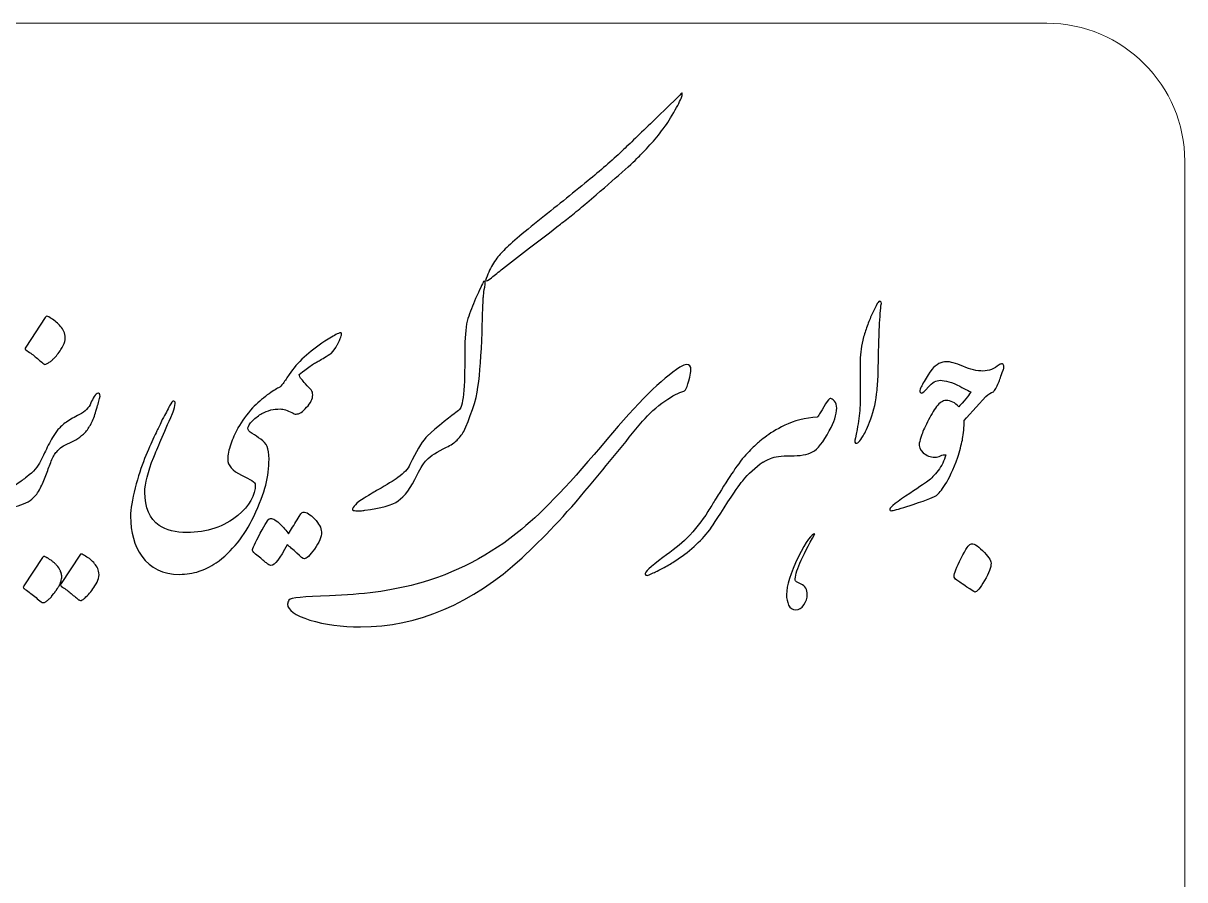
# Model space of a CAD drawing. Header units: millimetres. Extents: x -138.6 to -38.8, y 60 to 134.7.
# Drawn here: x -64.1 to -38.85, y 116.08 to 134.71 of the extents above; entities that cross this region are included whole.
import ezdxf

# ---------------------------------------------------------------- set-up
doc = ezdxf.new("R2010")
doc.units = ezdxf.units.MM
doc.header["$MEASUREMENT"] = 0
doc.layers.add('Layer 1', color=7, linetype='Continuous')

msp = doc.modelspace()

# ---------------------------------------------------------------- linework, layer by layer
at = {"layer": 'Layer 1', "color": 250, "lineweight": 18}
msp.add_open_spline([(-75.8499, 134.7069), (-75.8499, 134.7069), (-41.8499, 134.7069), (-41.8499, 134.7069), (-40.1976, 134.7069), (-38.8499, 133.3592), (-38.8499, 131.7069), (-38.8499, 131.7069), (-38.8499, 97.7069), (-38.8499, 97.7069), (-38.8499, 96.0546), (-40.1976, 94.7069), (-41.8499, 94.7069), (-41.8499, 94.7069), (-75.8499, 94.7069), (-75.8499, 94.7069), (-77.5022, 94.7069), (-78.8499, 96.0546), (-78.8499, 97.7069), (-78.8499, 97.7069), (-78.8499, 131.7069), (-78.8499, 131.7069), (-78.8499, 133.3592), (-77.5022, 134.7069), (-75.8499, 134.7069)], degree=3, knots=[0, 0, 0, 0, 0.125, 0.125, 0.125, 0.25, 0.25, 0.25, 0.375, 0.375, 0.375, 0.5, 0.5, 0.5, 0.625, 0.625, 0.625, 0.75, 0.75, 0.75, 0.875, 0.875, 0.875, 1, 1, 1, 1], dxfattribs=at)
at = {"layer": 'Layer 1', "color": 250}
for points, knots in [([(-53.7085, 129.7101), (-53.5843, 129.8456), (-53.319, 130.077), (-52.914, 130.4044), (-52.5372, 130.7021), (-52.176, 130.9928), (-51.8317, 131.2779), (-51.5551, 131.5008), (-51.3082, 131.7167), (-51.0866, 131.927), (-50.9159, 132.0864), (-50.6929, 132.3009), (-50.4177, 132.5718), (-50.0071, 132.9656), (-49.7954, 133.1716), (-49.7856, 133.1913), (-49.7686, 133.1913), (-49.7714, 133.1589), (-49.7926, 133.094), (-49.8152, 133.0291), (-49.8716, 132.9204), (-49.9619, 132.7652), (-50.0593, 132.5944), (-50.1355, 132.4759), (-50.1905, 132.4096), (-50.2809, 132.2882), (-50.3768, 132.1711), (-50.4798, 132.0582), (-50.5871, 131.9425), (-50.6703, 131.855), (-50.731, 131.7943), (-50.8058, 131.7139), (-50.9497, 131.5812), (-51.1614, 131.3978), (-51.3434, 131.2341), (-51.572, 131.0366), (-51.8472, 130.8023), (-51.9559, 130.7106), (-52.056, 130.6273), (-52.152, 130.5497), (-52.2465, 130.4721), (-52.3369, 130.403), (-52.4229, 130.3395), (-52.629, 130.173), (-52.8547, 130.0008), (-53.1003, 129.8216), (-53.1003, 129.8216), (-53.6831, 129.3672), (-53.6831, 129.3672), (-53.724, 129.3319), (-53.7649, 129.2981), (-53.8058, 129.2656), (-53.8453, 129.2346), (-53.8849, 129.2035), (-53.923, 129.1725), (-53.9977, 129.1118), (-54.0415, 129.092), (-54.0556, 129.1104), (-54.009, 129.2374), (-53.9582, 129.3503), (-53.9032, 129.4505), (-53.8397, 129.5577), (-53.7748, 129.6438), (-53.7085, 129.7101)], [0, 0, 0, 0, 0.047619, 0.047619, 0.047619, 0.0952381, 0.0952381, 0.0952381, 0.1428571, 0.1428571, 0.1428571, 0.1904762, 0.1904762, 0.1904762, 0.2380952, 0.2380952, 0.2380952, 0.2857143, 0.2857143, 0.2857143, 0.3333333, 0.3333333, 0.3333333, 0.3809524, 0.3809524, 0.3809524, 0.4285714, 0.4285714, 0.4285714, 0.4761905, 0.4761905, 0.4761905, 0.5238095, 0.5238095, 0.5238095, 0.5714286, 0.5714286, 0.5714286, 0.6190476, 0.6190476, 0.6190476, 0.6666667, 0.6666667, 0.6666667, 0.7142857, 0.7142857, 0.7142857, 0.7619048, 0.7619048, 0.7619048, 0.8095238, 0.8095238, 0.8095238, 0.8571429, 0.8571429, 0.8571429, 0.9047619, 0.9047619, 0.9047619, 0.952381, 0.952381, 0.952381, 1, 1, 1, 1]), ([(-54.1022, 128.7167), (-54.1064, 128.6532), (-54.1149, 128.4062), (-54.1276, 127.9773), (-54.1431, 127.5003), (-54.1741, 127.1052), (-54.2165, 126.7905), (-54.2434, 126.5264), (-54.408, 126.0752), (-54.5269, 125.8267), (-54.5749, 125.7491), (-54.6228, 125.687), (-54.6722, 125.6404), (-54.7301, 125.5826), (-54.8063, 125.5303), (-54.8994, 125.4866), (-55.1012, 125.3906), (-55.2451, 125.2961), (-55.334, 125.2058), (-55.3919, 125.1479), (-55.4582, 125.0407), (-55.5358, 124.8869), (-55.677, 124.6018), (-55.8138, 124.4127), (-55.9493, 124.3196), (-56.0848, 124.2222), (-56.3275, 124.1531), (-56.6774, 124.1122), (-56.7042, 124.1065), (-56.7381, 124.1037), (-56.7762, 124.1037), (-56.7762, 124.1037), (-56.8708, 124.1037), (-56.8708, 124.1037), (-56.9216, 124.1037), (-56.9455, 124.1093), (-56.9455, 124.1206), (-56.9455, 124.1841), (-56.8623, 124.2702), (-56.693, 124.3775), (-56.5617, 124.4579), (-56.4615, 124.5172), (-56.3952, 124.5553), (-56.1977, 124.6681), (-56.0509, 124.7585), (-55.9578, 124.8248), (-55.8251, 124.9207), (-55.739, 125.0153), (-55.6967, 125.1056), (-55.5598, 125.3878), (-55.4455, 125.584), (-55.3538, 125.694), (-55.2931, 125.7666), (-54.8245, 126.1522), (-54.7315, 126.2134), (-54.6327, 126.2783), (-54.5805, 126.3375), (-54.5749, 126.3897), (-54.5382, 126.5111), (-54.517, 126.7242), (-54.5086, 127.0304), (-54.5029, 127.331), (-54.5001, 127.5455), (-54.5001, 127.6753), (-54.5001, 127.9392), (-54.4789, 128.1424), (-54.4352, 128.2835), (-54.3886, 128.4203), (-54.3336, 128.5671), (-54.2687, 128.7209), (-54.1798, 128.9114), (-54.1205, 129.0342), (-54.0937, 129.0892), (-54.0641, 129.1076), (-54.0528, 129.0864), (-54.0612, 129.0229), (-54.0881, 128.8606), (-54.1022, 128.7576), (-54.1022, 128.7167)], [0, 0, 0, 0, 0.0384615, 0.0384615, 0.0384615, 0.0769231, 0.0769231, 0.0769231, 0.1153846, 0.1153846, 0.1153846, 0.1538462, 0.1538462, 0.1538462, 0.1923077, 0.1923077, 0.1923077, 0.2307692, 0.2307692, 0.2307692, 0.2692308, 0.2692308, 0.2692308, 0.3076923, 0.3076923, 0.3076923, 0.3461538, 0.3461538, 0.3461538, 0.3846154, 0.3846154, 0.3846154, 0.4230769, 0.4230769, 0.4230769, 0.4615385, 0.4615385, 0.4615385, 0.5, 0.5, 0.5, 0.5384615, 0.5384615, 0.5384615, 0.5769231, 0.5769231, 0.5769231, 0.6153846, 0.6153846, 0.6153846, 0.6538462, 0.6538462, 0.6538462, 0.6923077, 0.6923077, 0.6923077, 0.7307692, 0.7307692, 0.7307692, 0.7692308, 0.7692308, 0.7692308, 0.8076923, 0.8076923, 0.8076923, 0.8461538, 0.8461538, 0.8461538, 0.8846154, 0.8846154, 0.8846154, 0.9230769, 0.9230769, 0.9230769, 0.9615385, 0.9615385, 0.9615385, 1, 1, 1, 1]), ([(-45.5033, 127.671), (-45.5089, 127.4735), (-45.5132, 127.2943), (-45.516, 127.1348), (-45.5188, 126.9739), (-45.5273, 126.8399), (-45.5414, 126.7284), (-45.5626, 126.4913), (-45.6091, 126.2825), (-45.6769, 126.099), (-45.746, 125.9156), (-45.801, 125.7928), (-45.8406, 125.7322), (-45.8801, 125.6715), (-45.9125, 125.6277), (-45.9379, 125.6009), (-45.9676, 125.5727), (-45.9915, 125.5642), (-46.0085, 125.5741), (-46.024, 125.5826), (-46.0296, 125.5995), (-46.024, 125.6207), (-46.024, 125.6263), (-46.0085, 125.7096), (-45.9746, 125.8719), (-45.9422, 126.0327), (-45.921, 126.1894), (-45.9125, 126.3403), (-45.9041, 126.4913), (-45.9026, 126.7058), (-45.9083, 126.9838), (-45.9139, 127.2604), (-45.9069, 127.4721), (-45.8885, 127.6174), (-45.8772, 127.7035), (-45.8589, 127.791), (-45.8321, 127.8827), (-45.8067, 127.973), (-45.7771, 128.0633), (-45.7432, 128.1508), (-45.7107, 128.2397), (-45.6755, 128.323), (-45.6388, 128.402), (-45.6007, 128.4796), (-45.5668, 128.5502), (-45.5372, 128.6108), (-45.5118, 128.6489), (-45.4906, 128.6645), (-45.4708, 128.656), (-45.4511, 128.6475), (-45.4426, 128.632), (-45.4454, 128.6108), (-45.4511, 128.5883), (-45.4581, 128.536), (-45.4638, 128.4556), (-45.4708, 128.3738), (-45.4779, 128.2835), (-45.4835, 128.1819), (-45.4892, 128.0817), (-45.4934, 127.9829), (-45.4977, 127.8869), (-45.5019, 127.7896), (-45.5033, 127.719), (-45.5033, 127.671)], [0, 0, 0, 0, 0.047619, 0.047619, 0.047619, 0.0952381, 0.0952381, 0.0952381, 0.1428571, 0.1428571, 0.1428571, 0.1904762, 0.1904762, 0.1904762, 0.2380952, 0.2380952, 0.2380952, 0.2857143, 0.2857143, 0.2857143, 0.3333333, 0.3333333, 0.3333333, 0.3809524, 0.3809524, 0.3809524, 0.4285714, 0.4285714, 0.4285714, 0.4761905, 0.4761905, 0.4761905, 0.5238095, 0.5238095, 0.5238095, 0.5714286, 0.5714286, 0.5714286, 0.6190476, 0.6190476, 0.6190476, 0.6666667, 0.6666667, 0.6666667, 0.7142857, 0.7142857, 0.7142857, 0.7619048, 0.7619048, 0.7619048, 0.8095238, 0.8095238, 0.8095238, 0.8571429, 0.8571429, 0.8571429, 0.9047619, 0.9047619, 0.9047619, 0.952381, 0.952381, 0.952381, 1, 1, 1, 1]), ([(-63.1999, 127.94), (-63.1863, 127.8885), (-63.1863, 127.8361), (-63.2017, 127.781), (-63.2161, 127.7268), (-63.2441, 127.6689), (-63.2848, 127.6093), (-63.3092, 127.5686), (-63.3354, 127.5316), (-63.3634, 127.499), (-63.3905, 127.4665), (-63.4195, 127.4358), (-63.4493, 127.405), (-63.4583, 127.3951), (-63.4719, 127.3815), (-63.4918, 127.3653), (-63.5107, 127.3499), (-63.5315, 127.3345), (-63.5523, 127.321), (-63.5731, 127.3065), (-63.5939, 127.2966), (-63.6129, 127.2903), (-63.6327, 127.2839), (-63.6472, 127.2866), (-63.6553, 127.2966), (-63.7195, 127.3481), (-63.7819, 127.3996), (-63.8433, 127.4529), (-63.9057, 127.5063), (-63.9735, 127.5551), (-64.0476, 127.6011), (-64.0602, 127.6102), (-64.0656, 127.6183), (-64.0647, 127.6265), (-64.0638, 127.6346), (-64.0593, 127.6463), (-64.0503, 127.6626), (-64.0503, 127.6626), (-63.6264, 128.3079), (-63.6264, 128.3079), (-63.6138, 128.3259), (-63.602, 128.3341), (-63.5894, 128.3332), (-63.5767, 128.3323), (-63.5641, 128.3277), (-63.5496, 128.3187), (-63.5125, 128.2979), (-63.4755, 128.2735), (-63.4384, 128.2473), (-63.4014, 128.2211), (-63.367, 128.1922), (-63.3354, 128.1615), (-63.3038, 128.1307), (-63.2758, 128.0964), (-63.2523, 128.0602), (-63.2279, 128.0241), (-63.2107, 127.9843), (-63.1999, 127.94)], [0, 0, 0, 0, 0.0526316, 0.0526316, 0.0526316, 0.1052632, 0.1052632, 0.1052632, 0.1578947, 0.1578947, 0.1578947, 0.2105263, 0.2105263, 0.2105263, 0.2631579, 0.2631579, 0.2631579, 0.3157895, 0.3157895, 0.3157895, 0.3684211, 0.3684211, 0.3684211, 0.4210526, 0.4210526, 0.4210526, 0.4736842, 0.4736842, 0.4736842, 0.5263158, 0.5263158, 0.5263158, 0.5789474, 0.5789474, 0.5789474, 0.6315789, 0.6315789, 0.6315789, 0.6842105, 0.6842105, 0.6842105, 0.7368421, 0.7368421, 0.7368421, 0.7894737, 0.7894737, 0.7894737, 0.8421053, 0.8421053, 0.8421053, 0.8947368, 0.8947368, 0.8947368, 0.9473684, 0.9473684, 0.9473684, 1, 1, 1, 1]), ([(-58.3214, 127.0685), (-58.2339, 127.2011), (-58.1253, 127.3253), (-57.9969, 127.441), (-57.8685, 127.5567), (-57.7189, 127.6725), (-57.5481, 127.7882), (-57.4409, 127.8545), (-57.3506, 127.9081), (-57.2758, 127.949), (-57.232, 127.9688), (-57.2038, 127.9773), (-57.1925, 127.9744), (-57.1855, 127.966), (-57.1827, 127.949), (-57.1855, 127.9236), (-57.1897, 127.9053), (-57.2052, 127.8658), (-57.2306, 127.8079), (-57.2603, 127.743), (-57.2758, 127.7091), (-57.2758, 127.7091), (-57.3224, 127.6273), (-57.3661, 127.568), (-57.4042, 127.5313), (-57.4127, 127.5229), (-57.4494, 127.5003), (-57.5157, 127.4608), (-57.6173, 127.3973), (-57.6892, 127.355), (-57.7302, 127.3338), (-57.7796, 127.3056), (-57.8459, 127.2632), (-57.9263, 127.2054), (-58.0082, 127.1475), (-58.0674, 127.101), (-58.1027, 127.0685), (-58.1027, 127.0332), (-58.0844, 126.9951), (-58.0491, 126.957), (-58.0293, 126.9373), (-58.0039, 126.9076), (-57.9701, 126.8653), (-57.915, 126.8046), (-57.8727, 126.7595), (-57.8417, 126.7298), (-57.8205, 126.6988), (-57.8092, 126.6635), (-57.8092, 126.6226), (-57.8092, 126.5365), (-57.8529, 126.4476), (-57.9418, 126.3531), (-58.0265, 126.2543), (-58.1041, 126.2049), (-58.1733, 126.2049), (-58.1916, 126.2049), (-58.2227, 126.2162), (-58.2636, 126.2374), (-58.3609, 126.2896), (-58.4456, 126.3164), (-58.5204, 126.3164), (-58.5895, 126.3164), (-58.6573, 126.3093), (-58.7222, 126.2952), (-58.7885, 126.274), (-58.852, 126.2472), (-58.9127, 126.2176), (-58.9818, 126.1781), (-59.051, 126.1259), (-59.1201, 126.0596), (-59.1808, 125.9961), (-59.2133, 125.9438), (-59.2189, 125.9029), (-59.2189, 125.9029), (-59.2196, 125.9026), (-59.2196, 125.9026), (-59.2196, 125.9026), (-59.2189, 125.8986), (-59.2189, 125.8986), (-59.2189, 125.8605), (-59.1879, 125.821), (-59.1258, 125.7829), (-59.0637, 125.7448), (-59.0016, 125.7025), (-58.9381, 125.6573), (-58.8746, 125.6108), (-58.8294, 125.56), (-58.8012, 125.5021), (-58.7744, 125.4386), (-58.7603, 125.3455), (-58.7603, 125.2213), (-58.7603, 125.0393), (-58.7843, 124.853), (-58.8308, 124.6625), (-58.8774, 124.4776), (-58.9649, 124.249), (-59.0919, 123.9767), (-59.2923, 123.5548), (-59.5646, 123.2189), (-59.9103, 122.9678), (-60.0359, 122.8873), (-60.1601, 122.8266), (-60.2815, 122.7857), (-60.4141, 122.742), (-60.5566, 122.7194), (-60.7076, 122.7194), (-61.0632, 122.7194), (-61.3356, 122.852), (-61.5261, 123.1159), (-61.6884, 123.3417), (-61.7702, 123.6324), (-61.7702, 123.9852), (-61.7702, 124.1418), (-61.7377, 124.3464), (-61.6714, 124.6004), (-61.6051, 124.8459), (-61.536, 125.0576), (-61.464, 125.2368), (-61.3864, 125.4217), (-61.3215, 125.5783), (-61.2664, 125.7039), (-61.2495, 125.735), (-61.2255, 125.7815), (-61.1959, 125.8436), (-61.1648, 125.9043), (-61.1267, 125.9861), (-61.0802, 126.0849), (-61.0463, 126.1456), (-61.0167, 126.2006), (-60.9913, 126.25), (-60.9645, 126.2994), (-60.9433, 126.3446), (-60.9264, 126.3827), (-60.8854, 126.4574), (-60.8544, 126.4927), (-60.8318, 126.4899), (-60.8008, 126.4843), (-60.7937, 126.4532), (-60.8064, 126.3954), (-60.8205, 126.3262), (-60.8389, 126.2669), (-60.86, 126.2176), (-61.0562, 125.7646), (-61.1916, 125.4499), (-61.2664, 125.2707), (-61.3948, 124.9419), (-61.4598, 124.6893), (-61.4598, 124.5101), (-61.4598, 124.17), (-61.3553, 123.9287), (-61.1465, 123.782), (-60.9913, 123.6804), (-60.7923, 123.6296), (-60.5468, 123.6296), (-60.1051, 123.6296), (-59.7368, 123.7537), (-59.439, 124.0007), (-59.185, 124.2138), (-59.058, 124.4367), (-59.058, 124.671), (-59.058, 124.7175), (-59.1568, 124.7867), (-59.3558, 124.877), (-59.5576, 124.9715), (-59.6578, 125.0858), (-59.6578, 125.2213), (-59.6578, 125.3173), (-59.6366, 125.4273), (-59.5928, 125.5501), (-59.5505, 125.6715), (-59.4997, 125.7886), (-59.439, 125.8986), (-59.439, 125.8986), (-59.4367, 125.9024), (-59.4367, 125.9024), (-59.4367, 125.9024), (-59.4376, 125.9029), (-59.4376, 125.9029), (-59.3501, 126.0539), (-59.2443, 126.2007), (-59.1201, 126.3404), (-59.0171, 126.4406), (-58.9099, 126.5337), (-58.797, 126.6226), (-58.6926, 126.696), (-58.6107, 126.7482), (-58.5529, 126.7792), (-58.5204, 126.7905), (-58.4865, 126.8216), (-58.4541, 126.8738), (-58.4103, 126.9316), (-58.3666, 126.9965), (-58.3214, 127.0685)], [0, 0, 0, 0, 0.015625, 0.015625, 0.015625, 0.03125, 0.03125, 0.03125, 0.046875, 0.046875, 0.046875, 0.0625, 0.0625, 0.0625, 0.078125, 0.078125, 0.078125, 0.09375, 0.09375, 0.09375, 0.109375, 0.109375, 0.109375, 0.125, 0.125, 0.125, 0.140625, 0.140625, 0.140625, 0.15625, 0.15625, 0.15625, 0.171875, 0.171875, 0.171875, 0.1875, 0.1875, 0.1875, 0.203125, 0.203125, 0.203125, 0.21875, 0.21875, 0.21875, 0.234375, 0.234375, 0.234375, 0.25, 0.25, 0.25, 0.265625, 0.265625, 0.265625, 0.28125, 0.28125, 0.28125, 0.296875, 0.296875, 0.296875, 0.3125, 0.3125, 0.3125, 0.328125, 0.328125, 0.328125, 0.34375, 0.34375, 0.34375, 0.359375, 0.359375, 0.359375, 0.375, 0.375, 0.375, 0.390625, 0.390625, 0.390625, 0.40625, 0.40625, 0.40625, 0.421875, 0.421875, 0.421875, 0.4375, 0.4375, 0.4375, 0.453125, 0.453125, 0.453125, 0.46875, 0.46875, 0.46875, 0.484375, 0.484375, 0.484375, 0.5, 0.5, 0.5, 0.515625, 0.515625, 0.515625, 0.53125, 0.53125, 0.53125, 0.546875, 0.546875, 0.546875, 0.5625, 0.5625, 0.5625, 0.578125, 0.578125, 0.578125, 0.59375, 0.59375, 0.59375, 0.609375, 0.609375, 0.609375, 0.625, 0.625, 0.625, 0.640625, 0.640625, 0.640625, 0.65625, 0.65625, 0.65625, 0.671875, 0.671875, 0.671875, 0.6875, 0.6875, 0.6875, 0.703125, 0.703125, 0.703125, 0.71875, 0.71875, 0.71875, 0.734375, 0.734375, 0.734375, 0.75, 0.75, 0.75, 0.765625, 0.765625, 0.765625, 0.78125, 0.78125, 0.78125, 0.796875, 0.796875, 0.796875, 0.8125, 0.8125, 0.8125, 0.828125, 0.828125, 0.828125, 0.84375, 0.84375, 0.84375, 0.859375, 0.859375, 0.859375, 0.875, 0.875, 0.875, 0.890625, 0.890625, 0.890625, 0.90625, 0.90625, 0.90625, 0.921875, 0.921875, 0.921875, 0.9375, 0.9375, 0.9375, 0.953125, 0.953125, 0.953125, 0.96875, 0.96875, 0.96875, 0.984375, 0.984375, 0.984375, 1, 1, 1, 1]), ([(-49.595, 127.0932), (-49.6456, 126.8429), (-49.6953, 126.7119), (-49.7432, 126.701), (-49.8489, 126.6766), (-49.9854, 126.6061), (-50.1535, 126.4896), (-50.3369, 126.3603), (-50.4987, 126.2148), (-50.6379, 126.0521), (-51.0229, 125.5831), (-51.407, 125.1132), (-51.7919, 124.6432), (-52.3179, 124.0133), (-52.8068, 123.4919), (-53.2587, 123.0789), (-54.3531, 122.0775), (-55.5244, 121.5769), (-56.7724, 121.5769), (-57.1818, 121.5769), (-57.5478, 121.6266), (-57.8714, 121.726), (-58.194, 121.8254), (-58.3558, 121.9402), (-58.3558, 122.0703), (-58.3558, 122.1001), (-58.3458, 122.1299), (-58.3268, 122.1598), (-58.2952, 122.2068), (-58.0006, 122.2393), (-57.4448, 122.2547), (-56.7354, 122.2754), (-56.1091, 122.3595), (-55.565, 122.5068), (-54.711, 122.7382), (-53.9437, 123.1358), (-53.2641, 123.7015), (-52.7915, 124.0956), (-52.1742, 124.7463), (-51.4133, 125.6545), (-50.7481, 126.4507), (-50.2195, 126.974), (-49.8272, 127.2234), (-49.7676, 127.2622), (-49.717, 127.2812), (-49.6763, 127.2812), (-49.6167, 127.2812), (-49.5868, 127.2424), (-49.5868, 127.1646), (-49.5868, 127.1439), (-49.5896, 127.1195), (-49.595, 127.0932)], [0, 0, 0, 0, 0.0588235, 0.0588235, 0.0588235, 0.1176471, 0.1176471, 0.1176471, 0.1764706, 0.1764706, 0.1764706, 0.2352941, 0.2352941, 0.2352941, 0.2941176, 0.2941176, 0.2941176, 0.3529412, 0.3529412, 0.3529412, 0.4117647, 0.4117647, 0.4117647, 0.4705882, 0.4705882, 0.4705882, 0.5294118, 0.5294118, 0.5294118, 0.5882353, 0.5882353, 0.5882353, 0.6470588, 0.6470588, 0.6470588, 0.7058824, 0.7058824, 0.7058824, 0.7647059, 0.7647059, 0.7647059, 0.8235294, 0.8235294, 0.8235294, 0.8823529, 0.8823529, 0.8823529, 0.9411765, 0.9411765, 0.9411765, 1, 1, 1, 1]), ([(-43.7643, 126.362), (-43.7643, 126.362), (-43.7379, 126.3897), (-43.7379, 126.3897), (-43.5997, 126.5407), (-43.522, 126.6409), (-43.5023, 126.6875), (-43.6067, 126.7397), (-43.6857, 126.7806), (-43.7379, 126.8117), (-43.9172, 126.8963), (-44.0597, 126.9401), (-44.1641, 126.9401), (-44.2544, 126.9401), (-44.3419, 126.8921), (-44.4237, 126.7947), (-44.5098, 126.6959), (-44.5606, 126.6522), (-44.5776, 126.6621), (-44.61, 126.6705), (-44.6185, 126.7002), (-44.6015, 126.7496), (-44.5804, 126.8046), (-44.5352, 126.885), (-44.4703, 126.9895), (-44.404, 127.0939), (-44.3631, 127.156), (-44.3504, 127.1757), (-44.2502, 127.2886), (-44.1429, 127.3451), (-44.0272, 127.3451), (-43.9524, 127.3451), (-43.8339, 127.3112), (-43.6716, 127.2449), (-43.5122, 127.1771), (-43.3668, 127.1419), (-43.2384, 127.1419), (-43.1086, 127.1419), (-42.9915, 127.187), (-42.8856, 127.2787), (-42.8645, 127.2929), (-42.8405, 127.2985), (-42.8165, 127.2957), (-42.7939, 127.2844), (-42.7826, 127.2646), (-42.7826, 127.2378), (-42.7826, 127.2124), (-42.7883, 127.1856), (-42.7996, 127.1588), (-42.825, 127.0925), (-42.8447, 127.0389), (-42.8588, 126.9951), (-42.8743, 126.9528), (-42.8856, 126.9203), (-42.8941, 126.8977), (-42.9421, 126.7877), (-42.9802, 126.7171), (-43.0098, 126.6875), (-43.0606, 126.6762), (-43.1142, 126.6423), (-43.1721, 126.5845), (-43.1721, 126.5845), (-43.5968, 126.1216), (-43.5968, 126.1216), (-43.5968, 126.1216), (-43.6498, 126.0642), (-43.6498, 126.0642), (-43.6484, 126.0465), (-43.6477, 126.0285), (-43.6477, 126.0101), (-43.6477, 125.941), (-43.6519, 125.8718), (-43.6589, 125.8055), (-43.6674, 125.7378), (-43.6773, 125.6813), (-43.6858, 125.6348), (-43.6956, 125.5896), (-43.7097, 125.5318), (-43.7281, 125.4612), (-43.745, 125.392), (-43.7662, 125.3257), (-43.7874, 125.265), (-43.8847, 124.9983), (-43.9736, 124.8008), (-44.0569, 124.6738), (-44.1387, 124.5468), (-44.2036, 124.4692), (-44.2502, 124.4381), (-44.2982, 124.4085), (-44.3673, 124.376), (-44.4619, 124.3408), (-44.555, 124.3069), (-44.6975, 124.2589), (-44.8894, 124.1968), (-45.0814, 124.1347), (-45.1942, 124.1037), (-45.2309, 124.1037), (-45.2521, 124.1037), (-45.2634, 124.1093), (-45.2634, 124.1206), (-45.286, 124.1503), (-45.1717, 124.2505), (-44.9205, 124.4184), (-44.6693, 124.5863), (-44.507, 124.6964), (-44.4351, 124.7486), (-44.3617, 124.8008), (-44.2869, 124.877), (-44.2121, 124.9786), (-44.1359, 125.0788), (-44.0795, 125.1931), (-44.0442, 125.3187), (-44.0823, 125.3243), (-44.1218, 125.3173), (-44.1613, 125.2961), (-44.2022, 125.2763), (-44.2417, 125.265), (-44.2798, 125.265), (-44.3814, 125.2679), (-44.4675, 125.3017), (-44.5367, 125.3652), (-44.6044, 125.4273), (-44.634, 125.4979), (-44.6227, 125.5755), (-44.6115, 125.6221), (-44.5959, 125.6771), (-44.5748, 125.7392), (-44.555, 125.8013), (-44.5113, 125.9001), (-44.4449, 126.0341), (-44.3786, 126.1696), (-44.3123, 126.2811), (-44.2446, 126.3685), (-44.1768, 126.4574), (-44.1105, 126.5012), (-44.0442, 126.5012), (-43.9332, 126.5012), (-43.8399, 126.4548), (-43.7643, 126.362)], [0, 0, 0, 0, 0.0217391, 0.0217391, 0.0217391, 0.0434783, 0.0434783, 0.0434783, 0.0652174, 0.0652174, 0.0652174, 0.0869565, 0.0869565, 0.0869565, 0.1086957, 0.1086957, 0.1086957, 0.1304348, 0.1304348, 0.1304348, 0.1521739, 0.1521739, 0.1521739, 0.173913, 0.173913, 0.173913, 0.1956522, 0.1956522, 0.1956522, 0.2173913, 0.2173913, 0.2173913, 0.2391304, 0.2391304, 0.2391304, 0.2608696, 0.2608696, 0.2608696, 0.2826087, 0.2826087, 0.2826087, 0.3043478, 0.3043478, 0.3043478, 0.326087, 0.326087, 0.326087, 0.3478261, 0.3478261, 0.3478261, 0.3695652, 0.3695652, 0.3695652, 0.3913043, 0.3913043, 0.3913043, 0.4130435, 0.4130435, 0.4130435, 0.4347826, 0.4347826, 0.4347826, 0.4565217, 0.4565217, 0.4565217, 0.4782609, 0.4782609, 0.4782609, 0.5, 0.5, 0.5, 0.5217391, 0.5217391, 0.5217391, 0.5434783, 0.5434783, 0.5434783, 0.5652174, 0.5652174, 0.5652174, 0.5869565, 0.5869565, 0.5869565, 0.6086957, 0.6086957, 0.6086957, 0.6304348, 0.6304348, 0.6304348, 0.6521739, 0.6521739, 0.6521739, 0.673913, 0.673913, 0.673913, 0.6956522, 0.6956522, 0.6956522, 0.7173913, 0.7173913, 0.7173913, 0.7391304, 0.7391304, 0.7391304, 0.7608696, 0.7608696, 0.7608696, 0.7826087, 0.7826087, 0.7826087, 0.8043478, 0.8043478, 0.8043478, 0.826087, 0.826087, 0.826087, 0.8478261, 0.8478261, 0.8478261, 0.8695652, 0.8695652, 0.8695652, 0.8913043, 0.8913043, 0.8913043, 0.9130435, 0.9130435, 0.9130435, 0.9347826, 0.9347826, 0.9347826, 0.9565217, 0.9565217, 0.9565217, 0.9782609, 0.9782609, 0.9782609, 1, 1, 1, 1]), ([(-62.5221, 126.2718), (-62.551, 126.1678), (-62.5862, 126.0765), (-62.6287, 125.997), (-62.6703, 125.9175), (-62.7146, 125.8533), (-62.7606, 125.8036), (-62.8067, 125.7575), (-62.8582, 125.7151), (-62.9143, 125.6762), (-62.9712, 125.6373), (-63.0309, 125.6057), (-63.0941, 125.5813), (-63.1592, 125.5551), (-63.2152, 125.5253), (-63.2613, 125.4927), (-63.3074, 125.4602), (-63.3454, 125.425), (-63.3752, 125.3879), (-63.4213, 125.3382), (-63.461, 125.2704), (-63.4945, 125.1828), (-63.5279, 125.0951), (-63.5623, 125.0029), (-63.5984, 124.9062), (-63.6346, 124.8086), (-63.6743, 124.7137), (-63.7177, 124.6215), (-63.7611, 124.5285), (-63.8153, 124.4525), (-63.8804, 124.392), (-63.9707, 124.2971), (-64.1036, 124.2329), (-64.2807, 124.1986), (-64.2807, 124.1986), (-64.7651, 124.1173), (-64.7651, 124.1173), (-64.7787, 124.1154), (-64.7958, 124.1136), (-64.8166, 124.1127), (-64.8365, 124.1118), (-64.8519, 124.1127), (-64.86, 124.1145), (-64.9007, 124.1263), (-64.9133, 124.1534), (-64.8971, 124.195), (-64.8817, 124.2365), (-64.8401, 124.2781), (-64.7733, 124.3206), (-64.6368, 124.411), (-64.5283, 124.4833), (-64.447, 124.5393), (-64.3657, 124.5944), (-64.2997, 124.6405), (-64.2491, 124.6758), (-64.1976, 124.711), (-64.156, 124.7399), (-64.1253, 124.7634), (-64.0946, 124.786), (-64.062, 124.8113), (-64.0259, 124.8402), (-63.8831, 124.9478), (-63.7846, 125.0608), (-63.7294, 125.1791), (-63.6978, 125.2406), (-63.6689, 125.3002), (-63.6427, 125.359), (-63.6156, 125.4168), (-63.5885, 125.4747), (-63.5586, 125.5307), (-63.5297, 125.5876), (-63.4981, 125.6437), (-63.4647, 125.6988), (-63.4312, 125.7548), (-63.3924, 125.8109), (-63.3481, 125.8669), (-63.3029, 125.9238), (-63.2405, 125.9789), (-63.1628, 126.0323), (-63.0851, 126.0865), (-62.992, 126.1398), (-62.8826, 126.1931), (-62.7552, 126.2582), (-62.673, 126.3432), (-62.6359, 126.4471), (-62.6151, 126.4959), (-62.5898, 126.5429), (-62.5609, 126.5872), (-62.532, 126.6314), (-62.5013, 126.6549), (-62.4696, 126.6586), (-62.4344, 126.6531), (-62.4254, 126.6152), (-62.4425, 126.5447), (-62.4516, 126.5094), (-62.4624, 126.4697), (-62.476, 126.4245), (-62.4895, 126.3793), (-62.5049, 126.3287), (-62.5221, 126.2718)], [0, 0, 0, 0, 0.030303, 0.030303, 0.030303, 0.0606061, 0.0606061, 0.0606061, 0.0909091, 0.0909091, 0.0909091, 0.1212121, 0.1212121, 0.1212121, 0.1515152, 0.1515152, 0.1515152, 0.1818182, 0.1818182, 0.1818182, 0.2121212, 0.2121212, 0.2121212, 0.2424242, 0.2424242, 0.2424242, 0.2727273, 0.2727273, 0.2727273, 0.3030303, 0.3030303, 0.3030303, 0.3333333, 0.3333333, 0.3333333, 0.3636364, 0.3636364, 0.3636364, 0.3939394, 0.3939394, 0.3939394, 0.4242424, 0.4242424, 0.4242424, 0.4545455, 0.4545455, 0.4545455, 0.4848485, 0.4848485, 0.4848485, 0.5151515, 0.5151515, 0.5151515, 0.5454545, 0.5454545, 0.5454545, 0.5757576, 0.5757576, 0.5757576, 0.6060606, 0.6060606, 0.6060606, 0.6363636, 0.6363636, 0.6363636, 0.6666667, 0.6666667, 0.6666667, 0.6969697, 0.6969697, 0.6969697, 0.7272727, 0.7272727, 0.7272727, 0.7575758, 0.7575758, 0.7575758, 0.7878788, 0.7878788, 0.7878788, 0.8181818, 0.8181818, 0.8181818, 0.8484848, 0.8484848, 0.8484848, 0.8787879, 0.8787879, 0.8787879, 0.9090909, 0.9090909, 0.9090909, 0.9393939, 0.9393939, 0.9393939, 0.969697, 0.969697, 0.969697, 1, 1, 1, 1]), ([(-46.563, 126.5477), (-46.5376, 126.5477), (-46.5051, 126.528), (-46.467, 126.4885), (-46.4346, 126.4475), (-46.4177, 126.3967), (-46.4177, 126.3361), (-46.4177, 126.1921), (-46.4713, 126.0284), (-46.5785, 125.8436), (-46.7083, 125.5952), (-46.8297, 125.4414), (-46.9454, 125.3822), (-47.0597, 125.3229), (-47.2163, 125.2947), (-47.4181, 125.2975), (-47.6199, 125.3003), (-47.7667, 125.282), (-47.8584, 125.2396), (-47.9501, 125.1987), (-48.0023, 125.1719), (-48.0136, 125.162), (-48.0136, 125.162), (-48.0136, 125.1687), (-48.0136, 125.1687), (-48.1909, 125.0447), (-48.3391, 124.9074), (-48.4595, 124.7542), (-48.4821, 124.7331), (-48.5893, 124.5807), (-48.7812, 124.2998), (-49.0155, 123.9301), (-49.1481, 123.7255), (-49.1792, 123.6846), (-49.3767, 123.4334), (-49.6336, 123.2048), (-49.9482, 122.9974), (-50.0244, 122.948), (-50.1091, 122.9), (-50.1994, 122.8535), (-50.3264, 122.79), (-50.4068, 122.7504), (-50.4393, 122.7377), (-50.5254, 122.6898), (-50.5734, 122.6841), (-50.5846, 122.7208), (-50.6016, 122.7617), (-50.4718, 122.8831), (-50.1952, 123.0849), (-49.9807, 123.2359), (-49.8085, 123.377), (-49.6787, 123.5068), (-49.4995, 123.6874), (-49.3457, 123.8807), (-49.2159, 124.0854), (-49.158, 124.1813), (-49.1086, 124.2632), (-49.0677, 124.3295), (-49.0282, 124.3944), (-48.9986, 124.4452), (-48.976, 124.4776), (-48.8363, 124.7034), (-48.7206, 124.8812), (-48.6288, 125.011), (-48.5188, 125.1733), (-48.4172, 125.3017), (-48.3226, 125.3949), (-48.2351, 125.4838), (-48.1674, 125.5473), (-48.1208, 125.5854), (-48.0754, 125.6262), (-48.0283, 125.6632), (-47.9791, 125.6964), (-47.8761, 125.7836), (-47.7324, 125.871), (-47.548, 125.9607), (-47.3433, 126.0595), (-47.1049, 126.1188), (-46.8353, 126.1385), (-46.8325, 126.1385), (-46.7733, 126.2345), (-46.6575, 126.4278), (-46.6082, 126.5082), (-46.5757, 126.5477), (-46.563, 126.5477)], [0, 0, 0, 0, 0.0357143, 0.0357143, 0.0357143, 0.0714286, 0.0714286, 0.0714286, 0.1071429, 0.1071429, 0.1071429, 0.1428571, 0.1428571, 0.1428571, 0.1785714, 0.1785714, 0.1785714, 0.2142857, 0.2142857, 0.2142857, 0.25, 0.25, 0.25, 0.2857143, 0.2857143, 0.2857143, 0.3214286, 0.3214286, 0.3214286, 0.3571429, 0.3571429, 0.3571429, 0.3928571, 0.3928571, 0.3928571, 0.4285714, 0.4285714, 0.4285714, 0.4642857, 0.4642857, 0.4642857, 0.5, 0.5, 0.5, 0.5357143, 0.5357143, 0.5357143, 0.5714286, 0.5714286, 0.5714286, 0.6071429, 0.6071429, 0.6071429, 0.6428571, 0.6428571, 0.6428571, 0.6785714, 0.6785714, 0.6785714, 0.7142857, 0.7142857, 0.7142857, 0.75, 0.75, 0.75, 0.7857143, 0.7857143, 0.7857143, 0.8214286, 0.8214286, 0.8214286, 0.8571429, 0.8571429, 0.8571429, 0.8928571, 0.8928571, 0.8928571, 0.9285714, 0.9285714, 0.9285714, 0.9642857, 0.9642857, 0.9642857, 1, 1, 1, 1]), ([(-59.1201, 123.2401), (-59.1201, 123.2232), (-59.0792, 123.1823), (-58.9973, 123.116), (-58.9169, 123.0496), (-58.8562, 123.0003), (-58.8181, 122.9678), (-58.7758, 122.9311), (-58.7448, 122.9142), (-58.7222, 122.9142), (-58.6347, 122.9142), (-58.5162, 123.0638), (-58.368, 123.3643), (-58.3059, 123.3206), (-58.2368, 123.2585), (-58.1563, 123.1781), (-58.0759, 123.099), (-58.0209, 123.0581), (-57.9912, 123.0581), (-57.9447, 123.0581), (-57.8713, 123.1287), (-57.7725, 123.2698), (-57.6695, 123.4123), (-57.6187, 123.5365), (-57.6187, 123.6409), (-57.6243, 123.7298), (-57.6751, 123.8243), (-57.7697, 123.9245), (-57.8642, 124.0247), (-57.9475, 124.0755), (-58.0152, 124.0755), (-58.0378, 124.0755), (-58.0829, 124.0191), (-58.1507, 123.9062), (-58.2184, 123.7933), (-58.2791, 123.6903), (-58.3341, 123.6), (-58.3807, 123.6663), (-58.4498, 123.7425), (-58.5387, 123.83), (-58.629, 123.9161), (-58.6968, 123.9499), (-58.7433, 123.9302), (-58.7687, 123.9302), (-58.8365, 123.8243), (-58.9508, 123.6127), (-59.0637, 123.3996), (-59.1201, 123.2768), (-59.1201, 123.2401)], [0, 0, 0, 0, 0.0625, 0.0625, 0.0625, 0.125, 0.125, 0.125, 0.1875, 0.1875, 0.1875, 0.25, 0.25, 0.25, 0.3125, 0.3125, 0.3125, 0.375, 0.375, 0.375, 0.4375, 0.4375, 0.4375, 0.5, 0.5, 0.5, 0.5625, 0.5625, 0.5625, 0.625, 0.625, 0.625, 0.6875, 0.6875, 0.6875, 0.75, 0.75, 0.75, 0.8125, 0.8125, 0.8125, 0.875, 0.875, 0.875, 0.9375, 0.9375, 0.9375, 1, 1, 1, 1]), ([(-46.8932, 123.6013), (-47.1797, 123.0877), (-47.3236, 122.7518), (-47.3236, 122.5924), (-47.3236, 122.5726), (-47.2784, 122.5444), (-47.1909, 122.5091), (-47.102, 122.4654), (-47.0583, 122.3878), (-47.0583, 122.2777), (-47.0583, 122.2029), (-47.0837, 122.1281), (-47.1331, 122.0533), (-47.1797, 121.9842), (-47.2375, 121.9503), (-47.3067, 121.9503), (-47.3786, 121.9503), (-47.4308, 121.9828), (-47.4633, 122.0491), (-47.4943, 122.1211), (-47.5084, 122.1973), (-47.5084, 122.2777), (-47.5084, 122.471), (-47.4238, 122.7434), (-47.253, 123.0961), (-47.0795, 123.4419), (-46.9595, 123.6098), (-46.8932, 123.6013)], [0, 0, 0, 0, 0.1111111, 0.1111111, 0.1111111, 0.2222222, 0.2222222, 0.2222222, 0.3333333, 0.3333333, 0.3333333, 0.4444444, 0.4444444, 0.4444444, 0.5555556, 0.5555556, 0.5555556, 0.6666667, 0.6666667, 0.6666667, 0.7777778, 0.7777778, 0.7777778, 0.8888889, 0.8888889, 0.8888889, 1, 1, 1, 1]), ([(-43.8664, 122.6771), (-43.8664, 122.6475), (-43.8452, 122.6178), (-43.8043, 122.591), (-43.7577, 122.5571), (-43.6843, 122.5092), (-43.587, 122.4443), (-43.4896, 122.3793), (-43.4317, 122.3427), (-43.4148, 122.3342), (-43.3711, 122.3342), (-43.3005, 122.4174), (-43.2045, 122.5825), (-43.1086, 122.7476), (-43.0606, 122.8746), (-43.0606, 122.9621), (-43.0677, 123.0285), (-43.1298, 123.1202), (-43.2455, 123.2373), (-43.3612, 123.3544), (-43.4501, 123.401), (-43.5108, 123.3756), (-43.5404, 123.3756), (-43.6081, 123.2754), (-43.7111, 123.0722), (-43.8141, 122.869), (-43.8664, 122.7378), (-43.8664, 122.6771)], [0, 0, 0, 0, 0.1111111, 0.1111111, 0.1111111, 0.2222222, 0.2222222, 0.2222222, 0.3333333, 0.3333333, 0.3333333, 0.4444444, 0.4444444, 0.4444444, 0.5555556, 0.5555556, 0.5555556, 0.6666667, 0.6666667, 0.6666667, 0.7777778, 0.7777778, 0.7777778, 0.8888889, 0.8888889, 0.8888889, 1, 1, 1, 1]), ([(-63.274, 122.7354), (-63.274, 122.7282), (-63.2731, 122.7228), (-63.2713, 122.7192), (-63.2713, 122.7138), (-63.2703, 122.7092), (-63.2685, 122.7056), (-63.2685, 122.7029), (-63.2685, 122.6984), (-63.2676, 122.6939), (-63.2667, 122.6894), (-63.2667, 122.6857), (-63.2667, 122.6821), (-63.2667, 122.6821), (-63.2667, 122.6451), (-63.2667, 122.6451), (-63.2667, 122.6415), (-63.2667, 122.6378), (-63.2676, 122.6342), (-63.2685, 122.6306), (-63.2685, 122.627), (-63.2685, 122.6234), (-63.2685, 122.6234), (-63.2767, 122.5918), (-63.2767, 122.5918), (-63.2767, 122.5881), (-63.2776, 122.5854), (-63.2785, 122.5836), (-63.2794, 122.5818), (-63.2794, 122.5791), (-63.2794, 122.5755), (-63.2794, 122.5755), (-63.2902, 122.5439), (-63.2902, 122.5439), (-63.2938, 122.5366), (-63.2966, 122.5294), (-63.2993, 122.5222), (-63.302, 122.5158), (-63.3056, 122.5086), (-63.3083, 122.5014), (-63.3083, 122.4996), (-63.3092, 122.4987), (-63.3101, 122.4978), (-63.311, 122.4969), (-63.311, 122.4951), (-63.311, 122.4932), (-63.311, 122.4932), (-63.3246, 122.4698), (-63.3246, 122.4698), (-63.3282, 122.4607), (-63.3327, 122.4535), (-63.3381, 122.4472), (-63.3435, 122.4408), (-63.3472, 122.4345), (-63.3508, 122.4273), (-63.3544, 122.4237), (-63.3562, 122.4209), (-63.3562, 122.4191), (-63.3562, 122.4191), (-63.3878, 122.3712), (-63.3878, 122.3712), (-63.3878, 122.3712), (-63.4014, 122.3523), (-63.4014, 122.3523), (-63.405, 122.3496), (-63.4077, 122.345), (-63.4104, 122.3396), (-63.4131, 122.3342), (-63.4168, 122.3297), (-63.4204, 122.3261), (-63.4267, 122.3152), (-63.433, 122.308), (-63.4384, 122.3026), (-63.4384, 122.3026), (-63.4809, 122.2492), (-63.4809, 122.2492), (-63.4845, 122.2447), (-63.4863, 122.2411), (-63.4863, 122.2384), (-63.49, 122.2348), (-63.4936, 122.2303), (-63.4981, 122.2248), (-63.5026, 122.2194), (-63.5071, 122.2149), (-63.5125, 122.2113), (-63.5125, 122.2113), (-63.5288, 122.1977), (-63.5288, 122.1977), (-63.5342, 122.1896), (-63.5406, 122.1833), (-63.5496, 122.1787), (-63.5496, 122.1787), (-63.5767, 122.1525), (-63.5767, 122.1525), (-63.5767, 122.1525), (-63.5894, 122.1417), (-63.5894, 122.1417), (-63.6092, 122.1254), (-63.6264, 122.1155), (-63.64, 122.1101), (-63.64, 122.1101), (-63.6562, 122.1046), (-63.6562, 122.1046), (-63.6562, 122.1046), (-63.6752, 122.1046), (-63.6752, 122.1046), (-63.6888, 122.1046), (-63.7014, 122.1101), (-63.7123, 122.1209), (-63.7511, 122.1507), (-63.7891, 122.1815), (-63.8252, 122.2131), (-63.8614, 122.2447), (-63.9002, 122.2754), (-63.9409, 122.3053), (-63.9536, 122.3161), (-63.9653, 122.3252), (-63.978, 122.3342), (-64.015, 122.3622), (-64.0512, 122.3875), (-64.0864, 122.4101), (-64.0882, 122.411), (-64.0891, 122.4119), (-64.0891, 122.4128), (-64.0982, 122.4219), (-64.1027, 122.43), (-64.1027, 122.4372), (-64.1027, 122.4435), (-64.0982, 122.4544), (-64.0891, 122.4688), (-64.0891, 122.4688), (-63.6824, 123.0843), (-63.6824, 123.0843), (-63.6824, 123.0861), (-63.6815, 123.0879), (-63.6797, 123.0897), (-63.668, 123.106), (-63.6544, 123.1123), (-63.64, 123.1087), (-63.64, 123.1087), (-63.6382, 123.1078), (-63.6346, 123.106), (-63.6327, 123.106), (-63.6309, 123.1051), (-63.63, 123.1033), (-63.63, 123.1033), (-63.6111, 123.0951), (-63.6111, 123.0951), (-63.6074, 123.0915), (-63.6038, 123.0897), (-63.6002, 123.0888), (-63.5966, 123.0879), (-63.593, 123.0852), (-63.5894, 123.0816), (-63.5858, 123.0798), (-63.583, 123.0789), (-63.5794, 123.0771), (-63.5758, 123.0753), (-63.5722, 123.0725), (-63.5686, 123.0689), (-63.5613, 123.0653), (-63.5541, 123.0608), (-63.5469, 123.0554), (-63.536, 123.0481), (-63.5261, 123.0418), (-63.5153, 123.0355), (-63.5044, 123.0292), (-63.4945, 123.0219), (-63.4836, 123.0129), (-63.4836, 123.0129), (-63.4728, 123.0048), (-63.4728, 123.0048), (-63.4565, 122.993), (-63.4421, 122.9804), (-63.4276, 122.9677), (-63.414, 122.956), (-63.3996, 122.9424), (-63.3851, 122.9279), (-63.3851, 122.9279), (-63.3535, 122.8918), (-63.3535, 122.8918), (-63.3535, 122.8918), (-63.33, 122.8593), (-63.33, 122.8593), (-63.3173, 122.8421), (-63.3074, 122.824), (-63.3011, 122.8068), (-63.2975, 122.8014), (-63.2938, 122.7933), (-63.2902, 122.7824), (-63.2902, 122.7824), (-63.2821, 122.7589), (-63.2821, 122.7589), (-63.2803, 122.7571), (-63.2794, 122.7553), (-63.2794, 122.7535), (-63.2794, 122.7517), (-63.2785, 122.749), (-63.2767, 122.7454), (-63.2767, 122.7409), (-63.2758, 122.7373), (-63.274, 122.7354)], [0, 0, 0, 0, 0.0149254, 0.0149254, 0.0149254, 0.0298507, 0.0298507, 0.0298507, 0.0447761, 0.0447761, 0.0447761, 0.0597015, 0.0597015, 0.0597015, 0.0746269, 0.0746269, 0.0746269, 0.0895522, 0.0895522, 0.0895522, 0.1044776, 0.1044776, 0.1044776, 0.119403, 0.119403, 0.119403, 0.1343284, 0.1343284, 0.1343284, 0.1492537, 0.1492537, 0.1492537, 0.1641791, 0.1641791, 0.1641791, 0.1791045, 0.1791045, 0.1791045, 0.1940299, 0.1940299, 0.1940299, 0.2089552, 0.2089552, 0.2089552, 0.2238806, 0.2238806, 0.2238806, 0.238806, 0.238806, 0.238806, 0.2537313, 0.2537313, 0.2537313, 0.2686567, 0.2686567, 0.2686567, 0.2835821, 0.2835821, 0.2835821, 0.2985075, 0.2985075, 0.2985075, 0.3134328, 0.3134328, 0.3134328, 0.3283582, 0.3283582, 0.3283582, 0.3432836, 0.3432836, 0.3432836, 0.358209, 0.358209, 0.358209, 0.3731343, 0.3731343, 0.3731343, 0.3880597, 0.3880597, 0.3880597, 0.4029851, 0.4029851, 0.4029851, 0.4179104, 0.4179104, 0.4179104, 0.4328358, 0.4328358, 0.4328358, 0.4477612, 0.4477612, 0.4477612, 0.4626866, 0.4626866, 0.4626866, 0.4776119, 0.4776119, 0.4776119, 0.4925373, 0.4925373, 0.4925373, 0.5074627, 0.5074627, 0.5074627, 0.5223881, 0.5223881, 0.5223881, 0.5373134, 0.5373134, 0.5373134, 0.5522388, 0.5522388, 0.5522388, 0.5671642, 0.5671642, 0.5671642, 0.5820896, 0.5820896, 0.5820896, 0.5970149, 0.5970149, 0.5970149, 0.6119403, 0.6119403, 0.6119403, 0.6268657, 0.6268657, 0.6268657, 0.641791, 0.641791, 0.641791, 0.6567164, 0.6567164, 0.6567164, 0.6716418, 0.6716418, 0.6716418, 0.6865672, 0.6865672, 0.6865672, 0.7014925, 0.7014925, 0.7014925, 0.7164179, 0.7164179, 0.7164179, 0.7313433, 0.7313433, 0.7313433, 0.7462687, 0.7462687, 0.7462687, 0.761194, 0.761194, 0.761194, 0.7761194, 0.7761194, 0.7761194, 0.7910448, 0.7910448, 0.7910448, 0.8059701, 0.8059701, 0.8059701, 0.8208955, 0.8208955, 0.8208955, 0.8358209, 0.8358209, 0.8358209, 0.8507463, 0.8507463, 0.8507463, 0.8656716, 0.8656716, 0.8656716, 0.880597, 0.880597, 0.880597, 0.8955224, 0.8955224, 0.8955224, 0.9104478, 0.9104478, 0.9104478, 0.9253731, 0.9253731, 0.9253731, 0.9402985, 0.9402985, 0.9402985, 0.9552239, 0.9552239, 0.9552239, 0.9701493, 0.9701493, 0.9701493, 0.9850746, 0.9850746, 0.9850746, 1, 1, 1, 1]), ([(-62.4669, 122.7861), (-62.4525, 122.7373), (-62.4534, 122.6857), (-62.4678, 122.6324), (-62.4832, 122.58), (-62.5094, 122.5249), (-62.5465, 122.4688), (-62.5763, 122.4228), (-62.607, 122.3794), (-62.6377, 122.3405), (-62.6685, 122.3008), (-62.7028, 122.2628), (-62.7399, 122.2275), (-62.7624, 122.2031), (-62.7823, 122.1851), (-62.8004, 122.1742), (-62.8185, 122.1643), (-62.8329, 122.1571), (-62.8456, 122.1543), (-62.8573, 122.1525), (-62.8682, 122.1525), (-62.8772, 122.1562), (-62.8863, 122.1598), (-62.8935, 122.1643), (-62.9007, 122.1688), (-62.9631, 122.2185), (-63.0236, 122.2682), (-63.0824, 122.3188), (-63.1411, 122.3694), (-63.2062, 122.4164), (-63.2767, 122.4607), (-63.2857, 122.4734), (-63.2902, 122.4824), (-63.2902, 122.4887), (-63.2902, 122.4942), (-63.2857, 122.505), (-63.2767, 122.5186), (-63.2767, 122.5186), (-62.8745, 123.1385), (-62.8745, 123.1385), (-62.8619, 123.1539), (-62.8501, 123.162), (-62.8384, 123.1611), (-62.8275, 123.1602), (-62.8149, 123.1548), (-62.8004, 123.1466), (-62.7652, 123.125), (-62.729, 123.1024), (-62.6929, 123.0789), (-62.6567, 123.0554), (-62.6242, 123.0283), (-62.5944, 122.9984), (-62.5636, 122.9677), (-62.5374, 122.9361), (-62.5148, 122.9017), (-62.4913, 122.8674), (-62.476, 122.8285), (-62.4669, 122.7861)], [0, 0, 0, 0, 0.0526316, 0.0526316, 0.0526316, 0.1052632, 0.1052632, 0.1052632, 0.1578947, 0.1578947, 0.1578947, 0.2105263, 0.2105263, 0.2105263, 0.2631579, 0.2631579, 0.2631579, 0.3157895, 0.3157895, 0.3157895, 0.3684211, 0.3684211, 0.3684211, 0.4210526, 0.4210526, 0.4210526, 0.4736842, 0.4736842, 0.4736842, 0.5263158, 0.5263158, 0.5263158, 0.5789474, 0.5789474, 0.5789474, 0.6315789, 0.6315789, 0.6315789, 0.6842105, 0.6842105, 0.6842105, 0.7368421, 0.7368421, 0.7368421, 0.7894737, 0.7894737, 0.7894737, 0.8421053, 0.8421053, 0.8421053, 0.8947368, 0.8947368, 0.8947368, 0.9473684, 0.9473684, 0.9473684, 1, 1, 1, 1])]:
    msp.add_open_spline(points, degree=3, knots=knots, dxfattribs=at)

doc.saveas('drawing.dxf')
